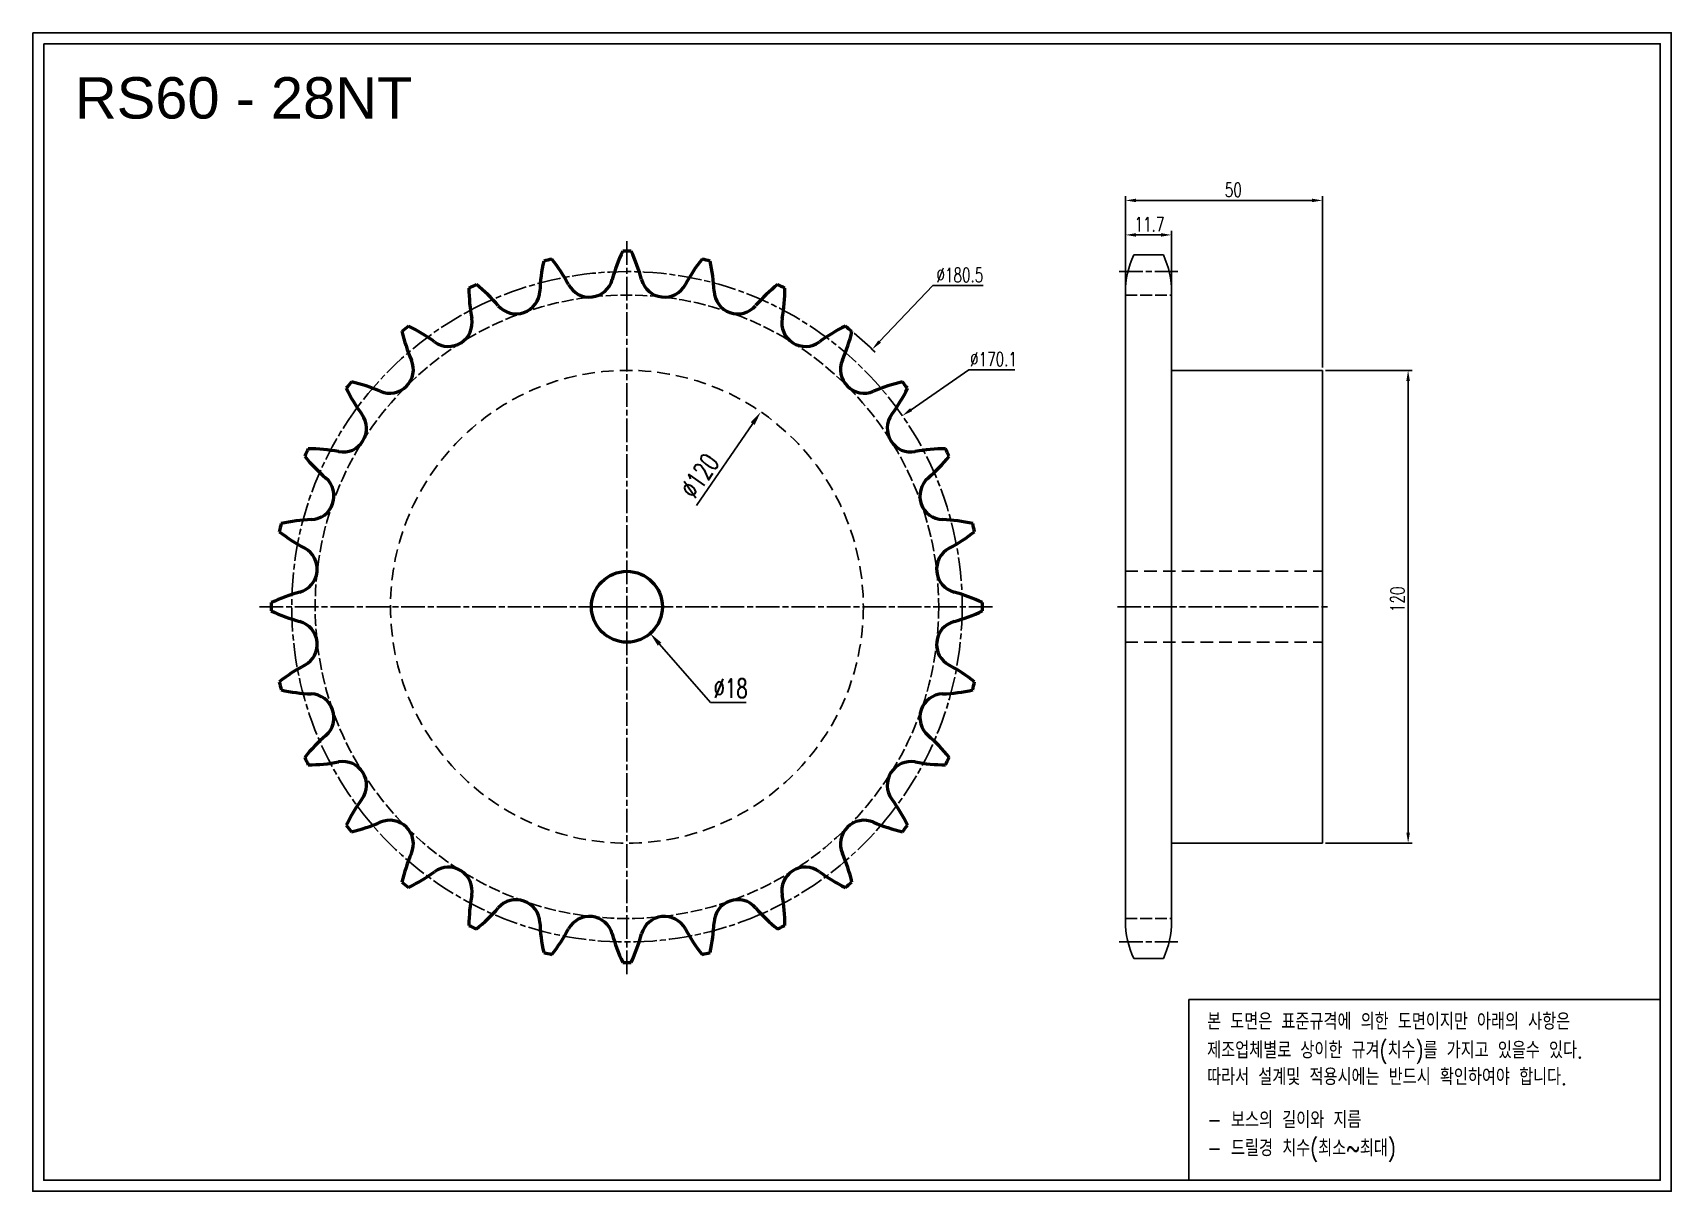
# Model space of a CAD drawing. Header units: millimetres. Extents: x 27875 to 28291, y 403 to 697.
import ezdxf

# ---------------------------------------------------------------- set-up
doc = ezdxf.new("R2010")
doc.units = ezdxf.units.MM
for name, pattern in [('AM_ISO02W050', [7.5, 6, -1.5]), ('AM_ISO02W050x2', [3.75, 3, -0.75]), ('AM_ISO08W050', [18, 12, -1.5, 3, -1.5]), ('AM_ISO08W050x2', [9, 6, -0.75, 1.5, -0.75]), ('HIDDEN', [9.525, 6.35, -3.175])]:
    doc.linetypes.add(name, pattern=pattern)
for name, color, linetype, lineweight in [('AM_0N', 7, 'Continuous', 50), ('AM_3N', 6, 'AM_ISO02W050', 25), ('AM_7', 4, 'AM_ISO08W050', 25), ('AM_7N', 4, 'AM_ISO08W050', 25)]:
    doc.layers.add(name, color=color, linetype=linetype, lineweight=lineweight)
doc.layers.add('HL', color=2, linetype='HIDDEN')
doc.layers.add('S-DIM', color=7, linetype='Continuous')
doc.styles.add('HAN', font='ROMANS.shx', dxfattribs={"width": 0.7, "bigfont": 'whgtxt.shx'})
doc.styles.add('HSG', font='SIMPLEX.shx', dxfattribs={"width": 0.7, "bigfont": 'HSG.shx'})
doc.styles.get("Standard").update_dxf_attribs({"font": 'arial.ttf'})
doc.dimstyles.new('APP10', dxfattribs={"dimscale": 2, "dimtxt": 2.4, "dimasz": 1.8, "dimexe": 0.7, "dimexo": 0.5, "dimgap": 0.6, "dimtad": 1, "dimtoh": 1, "dimdec": 1, "dimrnd": 0.01, "dimzin": 9, "dimdsep": 46, "dimtxsty": 'HSG', "dimcen": 0, "dimclrd": 1, "dimclre": 1, "dimclrt": 256, "dimazin": 2, "dimtp": 1, "dimtm": 1, "dimtfac": 0.5, "dimtdec": 1, "dimtofl": 0, "dimtmove": 0, "dimatfit": 3, "dimfxl": 0, "dimtvp": 1, "dimtolj": 2, "dimlwd": -1, "dimlwe": -1, "dimarcsym": 0})
doc.dimstyles.new('APP6', dxfattribs={"dimscale": 1.5, "dimtxt": 2.4, "dimasz": 1.8, "dimexe": 0.7, "dimexo": 0.5, "dimgap": 0.6, "dimtad": 1, "dimtoh": 1, "dimdec": 1, "dimrnd": 0.01, "dimzin": 9, "dimdsep": 46, "dimtxsty": 'HSG', "dimcen": 0, "dimclrd": 1, "dimclre": 1, "dimclrt": 256, "dimazin": 2, "dimtp": 1, "dimtm": 1, "dimtfac": 0.5, "dimtdec": 1, "dimtofl": 0, "dimtmove": 0, "dimatfit": 3, "dimfxl": 0, "dimtvp": 1, "dimtolj": 2, "dimlwd": -1, "dimlwe": -1, "dimarcsym": 0})

# ---------------------------------------------------------------- blocks, each defined once
blk = doc.blocks.new('*D1')
at = {"layer": 'Defpoints', "color": 0, "transparency": 16777216}
for p in [(28060.12, 601.06), (27992.19, 502.14)]:
    blk.add_point(p, dxfattribs=at)
at = {"layer": 'S-DIM', "color": 1, "transparency": 16777216}
blk.add_line((28043.77, 577.26), (28058.08, 598.09), dxfattribs=at)
blk.add_solid([(28057.58, 598.43), (28058.57, 597.75), (28060.12, 601.06)], dxfattribs=at)
at = {"layer": 'S-DIM', "transparency": 16777216, "insert": (28044.61, 584.84), "char_height": 4.8, "attachment_point": 5, "rotation": 55.5243, "style": 'HSG'}
blk.add_mtext('\\A2;∅120', dxfattribs=at)
blk = doc.blocks.new('*D2')
at = {"layer": 'Defpoints', "color": 0, "transparency": 16777216}
for p in [(28088.41, 616.94), (27963.9, 486.26)]:
    blk.add_point(p, dxfattribs=at)
at = {"layer": 'S-DIM', "color": 1, "transparency": 16777216}
for p, q in [((28103.8, 633.1), (28090.27, 618.9)), ((28116.58, 633.1), (28103.8, 633.1))]:
    blk.add_line(p, q, dxfattribs=at)
blk.add_arc((28026.15, 551.6), 90.25, 45.7191, 50.286, dxfattribs=at)
blk.add_solid([(28089.94, 619.21), (28090.6, 618.59), (28088.41, 616.94)], dxfattribs=at)
at = {"layer": 'S-DIM', "transparency": 16777216, "insert": (28110.64, 635.8), "char_height": 3.6, "attachment_point": 5, "style": 'HSG'}
blk.add_mtext('\\A2;∅180.5', dxfattribs=at)
blk = doc.blocks.new('*D3')
at = {"layer": 'Defpoints', "color": 0, "transparency": 16777216}
for p in [(28096.06, 600.08), (27956.24, 503.12)]:
    blk.add_point(p, dxfattribs=at)
at = {"layer": 'S-DIM', "color": 1, "transparency": 16777216}
for p, q in [((28112.88, 611.74), (28098.28, 601.62)), ((28124.58, 611.74), (28112.88, 611.74))]:
    blk.add_line(p, q, dxfattribs=at)
blk.add_solid([(28098.02, 601.99), (28098.53, 601.25), (28096.06, 600.08)], dxfattribs=at)
at = {"layer": 'S-DIM', "transparency": 16777216, "insert": (28119.18, 614.44), "char_height": 3.6, "attachment_point": 5, "style": 'HSG'}
blk.add_mtext('\\A2;∅170.1', dxfattribs=at)
blk = doc.blocks.new('*D4')
at = {"layer": 'Defpoints', "color": 0, "transparency": 16777216}
for p in [(28164.37, 645.97), (28152.67, 630.71), (28164.37, 630.71)]:
    blk.add_point(p, dxfattribs=at)
at = {"layer": 'S-DIM', "color": 1, "transparency": 16777216}
for p, q in [((28152.67, 631.46), (28152.67, 647.02)), ((28155.37, 645.97), (28161.67, 645.97)), ((28164.37, 631.46), (28164.37, 647.02))]:
    blk.add_line(p, q, dxfattribs=at)
for points in [[(28155.37, 646.42), (28155.37, 645.52), (28152.67, 645.97)], [(28161.67, 646.42), (28161.67, 645.52), (28164.37, 645.97)]]:
    blk.add_solid(points, dxfattribs=at)
at = {"layer": 'S-DIM', "transparency": 16777216, "insert": (28158.74, 648.67), "char_height": 3.6, "attachment_point": 5, "style": 'HSG'}
blk.add_mtext('\\A2;11.7', dxfattribs=at)
blk = doc.blocks.new('*D5')
at = {"layer": 'Defpoints', "color": 0, "transparency": 16777216}
for p in [(28202.67, 654.73), (28152.67, 630.71), (28202.67, 611.6)]:
    blk.add_point(p, dxfattribs=at)
at = {"layer": 'S-DIM', "color": 1, "transparency": 16777216}
for p, q in [((28152.67, 631.46), (28152.67, 655.78)), ((28155.37, 654.73), (28199.97, 654.73)), ((28202.67, 612.35), (28202.67, 655.78))]:
    blk.add_line(p, q, dxfattribs=at)
for points in [[(28155.37, 655.18), (28155.37, 654.28), (28152.67, 654.73)], [(28199.97, 655.18), (28199.97, 654.28), (28202.67, 654.73)]]:
    blk.add_solid(points, dxfattribs=at)
at = {"layer": 'S-DIM', "transparency": 16777216, "insert": (28180.04, 657.43), "char_height": 3.6, "attachment_point": 5, "style": 'HSG'}
blk.add_mtext('\\A2;50', dxfattribs=at)
blk = doc.blocks.new('*D6')
at = {"layer": 'Defpoints', "color": 0, "transparency": 16777216}
for p in [(28202.67, 611.6), (28202.67, 491.6), (28224.4, 491.6)]:
    blk.add_point(p, dxfattribs=at)
at = {"layer": 'S-DIM', "color": 1, "transparency": 16777216}
for p, q in [((28203.42, 611.6), (28225.45, 611.6)), ((28224.4, 608.9), (28224.4, 494.3)), ((28203.42, 491.6), (28225.45, 491.6))]:
    blk.add_line(p, q, dxfattribs=at)
for points in [[(28223.95, 608.9), (28224.85, 608.9), (28224.4, 611.6)], [(28223.95, 494.3), (28224.85, 494.3), (28224.4, 491.6)]]:
    blk.add_solid(points, dxfattribs=at)
at = {"layer": 'S-DIM', "transparency": 16777216, "insert": (28221.7, 553.5), "char_height": 3.6, "attachment_point": 5, "rotation": 90, "style": 'HSG'}
blk.add_mtext('\\A2;120', dxfattribs=at)
blk = doc.blocks.new('*D7')
at = {"layer": 'Defpoints', "color": 0, "transparency": 16777216}
for p in [(28020.23, 558.38), (28032.07, 544.82)]:
    blk.add_point(p, dxfattribs=at)
at = {"layer": 'S-DIM', "color": 1, "transparency": 16777216}
for p, q in [((28047.36, 527.31), (28034.44, 542.11)), ((28056.4, 527.31), (28047.36, 527.31))]:
    blk.add_line(p, q, dxfattribs=at)
blk.add_solid([(28034.89, 542.5), (28033.99, 541.72), (28032.07, 544.82)], dxfattribs=at)
at = {"layer": 'S-DIM', "transparency": 16777216, "insert": (28052.48, 530.91), "char_height": 4.8, "attachment_point": 5, "style": 'HSG'}
blk.add_mtext('\\A2;∅18', dxfattribs=at)

msp = doc.modelspace()

# ---------------------------------------------------------------- linework, layer by layer
for p, q in [((28154.75, 640.88), (28162.28, 640.88)), ((28152.67, 471.82), (28152.67, 631.38)), ((28164.37, 631.38), (28164.37, 471.82)), ((28202.67, 611.6), (28164.37, 611.6)), ((28202.67, 491.6), (28202.67, 611.6)), ((28202.67, 491.6), (28164.37, 491.6)), ((28154.75, 462.32), (28162.28, 462.32))]:
    msp.add_line(p, q)
for points in [[(27875.37, 697.27), (28291.17, 697.27), (28291.17, 403.27), (27875.37, 403.27)], [(27878.17, 694.47), (28288.37, 694.47), (28288.37, 406.07), (27878.17, 406.07)]]:
    msp.add_lwpolyline(points, close=True)
at = {"color": 6}
msp.add_lwpolyline([(28168.77, 451.89), (28288.37, 451.89), (28288.37, 406.07), (28168.77, 406.07)], close=True, dxfattribs=at)
for centre, start, end in [((28175.37, 631.38), 155.2599, 180), ((28141.67, 631.38), 0, 24.7401), ((28175.37, 471.82), 180, 204.7401), ((28141.67, 471.82), 335.2599, 0)]:
    msp.add_arc(centre, 22.7, start, end)
at = {"layer": 'AM_0N'}
msp.add_circle((28026.15, 551.6), 9, dxfattribs=at)
for centre, radius, start, end in [((28063.8, 623.4), 42.88, 154.5118, 164.8214), ((28026.15, 551.6), 90.25, 89.3336, 90.6664), ((27988.5, 623.4), 42.88, 15.1786, 25.4882), ((28046.89, 629.97), 42.88, 167.3689, 177.6786), ((28026.15, 551.6), 90.25, 102.1907, 103.5236), ((27973.47, 613.22), 42.88, 28.0357, 38.3454), ((28078.84, 613.22), 42.88, 141.6546, 151.9643), ((28026.15, 551.6), 90.25, 76.4764, 77.8093), ((28005.42, 629.97), 42.88, 2.3214, 12.6311), ((28026.15, 551.6), 90.25, 115.0479, 116.3807), ((28028.93, 632.62), 42.88, 180.2261, 190.5357), ((27961.08, 599.95), 42.88, 40.8929, 51.2025), ((28016.62, 636.2), 6.01, 208.0357, 344.8214), ((28035.68, 636.2), 6.01, 195.1786, 331.9643), ((28091.23, 599.95), 42.88, 128.7975, 139.1071), ((28026.15, 551.6), 90.25, 63.6193, 64.9521), ((28023.38, 632.62), 42.88, 349.4643, 359.7739), ((27998.03, 631.95), 6.01, 220.8929, 357.6786), ((28054.27, 631.95), 6.01, 182.3214, 319.1071), ((27980.86, 623.68), 6.01, 233.75, 10.5357), ((28071.44, 623.68), 6.01, 169.4643, 306.25), ((28026.15, 551.6), 90.25, 127.905, 129.2379), ((28010.83, 631.21), 42.88, 193.0832, 203.3929), ((27951.95, 584.26), 42.88, 53.75, 64.0597), ((28100.35, 584.26), 42.88, 115.9403, 126.25), ((28041.48, 631.21), 42.88, 336.6071, 346.9168), ((28026.15, 551.6), 90.25, 50.7621, 52.095), ((27965.95, 611.8), 6.01, 246.6071, 23.3929), ((28086.35, 611.8), 6.01, 156.6071, 293.3929), ((28026.15, 551.6), 90.25, 140.7621, 142.095), ((27946.54, 566.92), 42.88, 66.6071, 76.9168), ((28105.76, 566.92), 42.88, 103.0832, 113.3929), ((28026.15, 551.6), 90.25, 37.905, 39.2379), ((27993.5, 625.8), 42.88, 205.9403, 216.25), ((28058.81, 625.8), 42.88, 323.75, 334.0597), ((27954.07, 596.89), 6.01, 259.4643, 36.25), ((28098.23, 596.89), 6.01, 143.75, 280.5357), ((28026.15, 551.6), 90.25, 153.6193, 154.9521), ((27945.13, 548.83), 42.88, 79.4643, 89.7739), ((28107.17, 548.83), 42.88, 90.2261, 100.5357), ((28026.15, 551.6), 90.25, 25.0479, 26.3807), ((27977.8, 616.68), 42.88, 218.7975, 229.1071), ((28074.5, 616.68), 42.88, 310.8929, 321.2025), ((27945.8, 579.72), 6.01, 272.3214, 49.1071), ((28106.51, 579.72), 6.01, 130.8929, 267.6786), ((28026.15, 551.6), 90.25, 166.4764, 167.8093), ((27964.54, 604.29), 42.88, 231.6546, 241.9643), ((27947.78, 530.87), 42.88, 92.3214, 102.6311), ((28104.53, 530.87), 42.88, 77.3689, 87.6786), ((28087.77, 604.29), 42.88, 298.0357, 308.3454), ((28026.15, 551.6), 90.25, 12.1907, 13.5236), ((27941.56, 561.13), 6.01, 285.1786, 61.9643), ((28110.75, 561.13), 6.01, 118.0357, 254.8214), ((27954.36, 513.95), 42.88, 105.1786, 115.4882), ((28097.95, 513.95), 42.88, 64.5118, 74.8214), ((28026.15, 551.6), 90.25, 179.3336, 180.6664), ((27954.36, 589.25), 42.88, 244.5118, 254.8214), ((28097.95, 589.25), 42.88, 285.1786, 295.4882), ((28026.15, 551.6), 90.25, 359.3336, 0.6664), ((27941.56, 542.07), 6.01, 298.0357, 74.8214), ((28110.75, 542.07), 6.01, 105.1786, 241.9643), ((27964.54, 498.91), 42.88, 118.0357, 128.3454), ((28087.77, 498.91), 42.88, 51.6546, 61.9643), ((28026.15, 551.6), 90.25, 192.1907, 193.5236), ((28026.15, 551.6), 90.25, 346.4764, 347.8093), ((27947.78, 572.33), 42.88, 257.3689, 267.6786), ((27945.8, 523.48), 6.01, 310.8929, 87.6786), ((28106.51, 523.48), 6.01, 92.3214, 229.1071), ((28104.53, 572.33), 42.88, 272.3214, 282.6311), ((27977.8, 486.52), 42.88, 130.8929, 141.2025), ((28074.5, 486.52), 42.88, 38.7975, 49.1071), ((28026.15, 551.6), 90.25, 205.0479, 206.3807), ((27945.13, 554.37), 42.88, 270.2261, 280.5357), ((27954.07, 506.31), 6.01, 323.75, 100.5357), ((28098.23, 506.31), 6.01, 79.4643, 216.25), ((28107.17, 554.37), 42.88, 259.4643, 269.7739), ((28026.15, 551.6), 90.25, 333.6193, 334.9521), ((27993.5, 477.4), 42.88, 143.75, 154.0597), ((28058.81, 477.4), 42.88, 25.9403, 36.25), ((28026.15, 551.6), 90.25, 217.905, 219.2379), ((27946.54, 536.28), 42.88, 283.0832, 293.3929), ((27965.95, 491.4), 6.01, 336.6071, 113.3929), ((28086.35, 491.4), 6.01, 66.6071, 203.3929), ((28105.76, 536.28), 42.88, 246.6071, 256.9168), ((28026.15, 551.6), 90.25, 320.7621, 322.095), ((28010.83, 471.99), 42.88, 156.6071, 166.9168), ((28041.48, 471.99), 42.88, 13.0832, 23.3929), ((27951.95, 518.94), 42.88, 295.9403, 306.25), ((27980.86, 479.52), 6.01, 349.4643, 126.25), ((28071.44, 479.52), 6.01, 53.75, 190.5357), ((28100.35, 518.94), 42.88, 233.75, 244.0597), ((28026.15, 551.6), 90.25, 230.7621, 232.095), ((28028.93, 470.58), 42.88, 169.4643, 179.7739), ((28023.38, 470.58), 42.88, 0.2261, 10.5357), ((28026.15, 551.6), 90.25, 307.905, 309.2379), ((27961.08, 503.25), 42.88, 308.7975, 319.1071), ((27998.03, 471.25), 6.01, 2.3214, 139.1071), ((28054.27, 471.25), 6.01, 40.8929, 177.6786), ((28091.23, 503.25), 42.88, 220.8929, 231.2025), ((28026.15, 551.6), 90.25, 243.6193, 244.9521), ((28046.89, 473.23), 42.88, 182.3214, 192.6311), ((28016.62, 467), 6.01, 15.1786, 151.9643), ((28035.68, 467), 6.01, 28.0357, 164.8214), ((28005.42, 473.23), 42.88, 347.3689, 357.6786), ((28026.15, 551.6), 90.25, 295.0479, 296.3807), ((27973.47, 489.98), 42.88, 321.6546, 331.9643), ((28063.8, 479.81), 42.88, 195.1786, 205.4882), ((27988.5, 479.81), 42.88, 334.5118, 344.8214), ((28078.84, 489.98), 42.88, 208.0357, 218.3454), ((28026.15, 551.6), 90.25, 256.4764, 257.8093), ((28026.15, 551.6), 90.25, 282.1907, 283.5236), ((28026.15, 551.6), 90.25, 269.3336, 270.6664)]:
    msp.add_arc(centre, radius, start, end, dxfattribs=at)
at = {"layer": 'AM_3N', "linetype": 'AM_ISO02W050x2'}
for p, q in [((28152.67, 630.71), (28164.37, 630.71)), ((28152.67, 472.48), (28164.37, 472.48))]:
    msp.add_line(p, q, dxfattribs=at)
msp.add_circle((28026.15, 551.6), 79.12, dxfattribs=at)
at = {"layer": 'AM_7', "linetype": 'AM_ISO08W050x2'}
msp.add_circle((28026.15, 551.6), 85.07, dxfattribs=at)
at = {"layer": 'AM_7N', "linetype": 'AM_ISO08W050x2'}
for p, q in [((28026.15, 458.35), (28026.15, 644.85)), ((28151.1, 636.67), (28165.93, 636.67)), ((27932.9, 551.6), (28119.4, 551.6)), ((28150.67, 551.6), (28204.67, 551.6)), ((28151.1, 466.53), (28165.93, 466.53))]:
    msp.add_line(p, q, dxfattribs=at)
at = {"layer": 'HL', "ltscale": 0.5}
for p, q in [((28152.67, 560.6), (28202.67, 560.6)), ((28152.67, 542.6), (28202.67, 542.6))]:
    msp.add_line(p, q, dxfattribs=at)
msp.add_circle((28026.15, 551.6), 60, dxfattribs=at)

# ---------------------------------------------------------------- texts
msp.add_text('RS60 - 28NT', height=10.5).set_placement((27886.08, 675.5))
at = {"color": 6, "style": 'HAN', "width": 0.8}
for s, p in [('본 도면은 표준규격에 의한 도면이지만 아래의 사항은', (28173.39, 444.26)), ('제조업체별로 상이한 규겨(치수)를 가지고 있을수 있다.', (28173.39, 436.97)), ('따라서 설계및 적용시에는 반드시 확인하여야 합니다.', (28173.39, 430.2)), ('- 보스의 길이와 지름', (28173.39, 419.3)), ('- 드릴경 치수(최소~최대)', (28173.39, 412.13))]:
    msp.add_text(s, height=4.2053, dxfattribs=at).set_placement(p)

# ---------------------------------------------------------------- dimensions: what is measured, and where the dimension line sits
at = {"layer": 'S-DIM', "color": 1}
for base, p2, picture, middle in [((28202.67, 654.73), (28202.67, 611.6), '*D5', (28180.04, 654.73)), ((28164.37, 645.97), (28164.37, 630.71), '*D4', (28158.74, 645.97))]:
    dim = msp.add_linear_dim(base=base, p1=(28152.67, 630.71), p2=p2, dimstyle='APP6', dxfattribs=at)
    dim.commit()
    dim.dimension.update_dxf_attribs({"geometry": picture, "text_midpoint": middle, "dimtype": 128})
for p1, p2, picture, middle in [((27963.9, 486.26), (28088.41, 616.94), '*D2', (28110.64, 633.1)), ((27956.24, 503.12), (28096.06, 600.08), '*D3', (28119.18, 611.74))]:
    dim = msp.add_diameter_dim_2p(p1=p1, p2=p2, dimstyle='APP6', dxfattribs=at)
    dim.commit()
    dim.dimension.update_dxf_attribs({"geometry": picture, "text_midpoint": middle, "dimtype": 131})
dim = msp.add_linear_dim(base=(28224.4, 491.6), p1=(28202.67, 611.6), p2=(28202.67, 491.6), angle=90, dimstyle='APP6', dxfattribs=at)
dim.commit()
dim.dimension.update_dxf_attribs({"geometry": '*D6', "text_midpoint": (28224.4, 553.5), "dimtype": 128})
at = {"layer": 'S-DIM'}
for p1, p2, picture, middle in [((27992.19, 502.14), (28060.12, 601.06), '*D1', (28047.57, 582.8)), ((28020.23, 558.38), (28032.07, 544.82), '*D7', (28052.48, 527.31))]:
    dim = msp.add_diameter_dim_2p(p1=p1, p2=p2, dimstyle='APP10', dxfattribs=at)
    dim.commit()
    dim.dimension.update_dxf_attribs({"geometry": picture, "text_midpoint": middle, "dimtype": 131})

doc.saveas('drawing.dxf')
